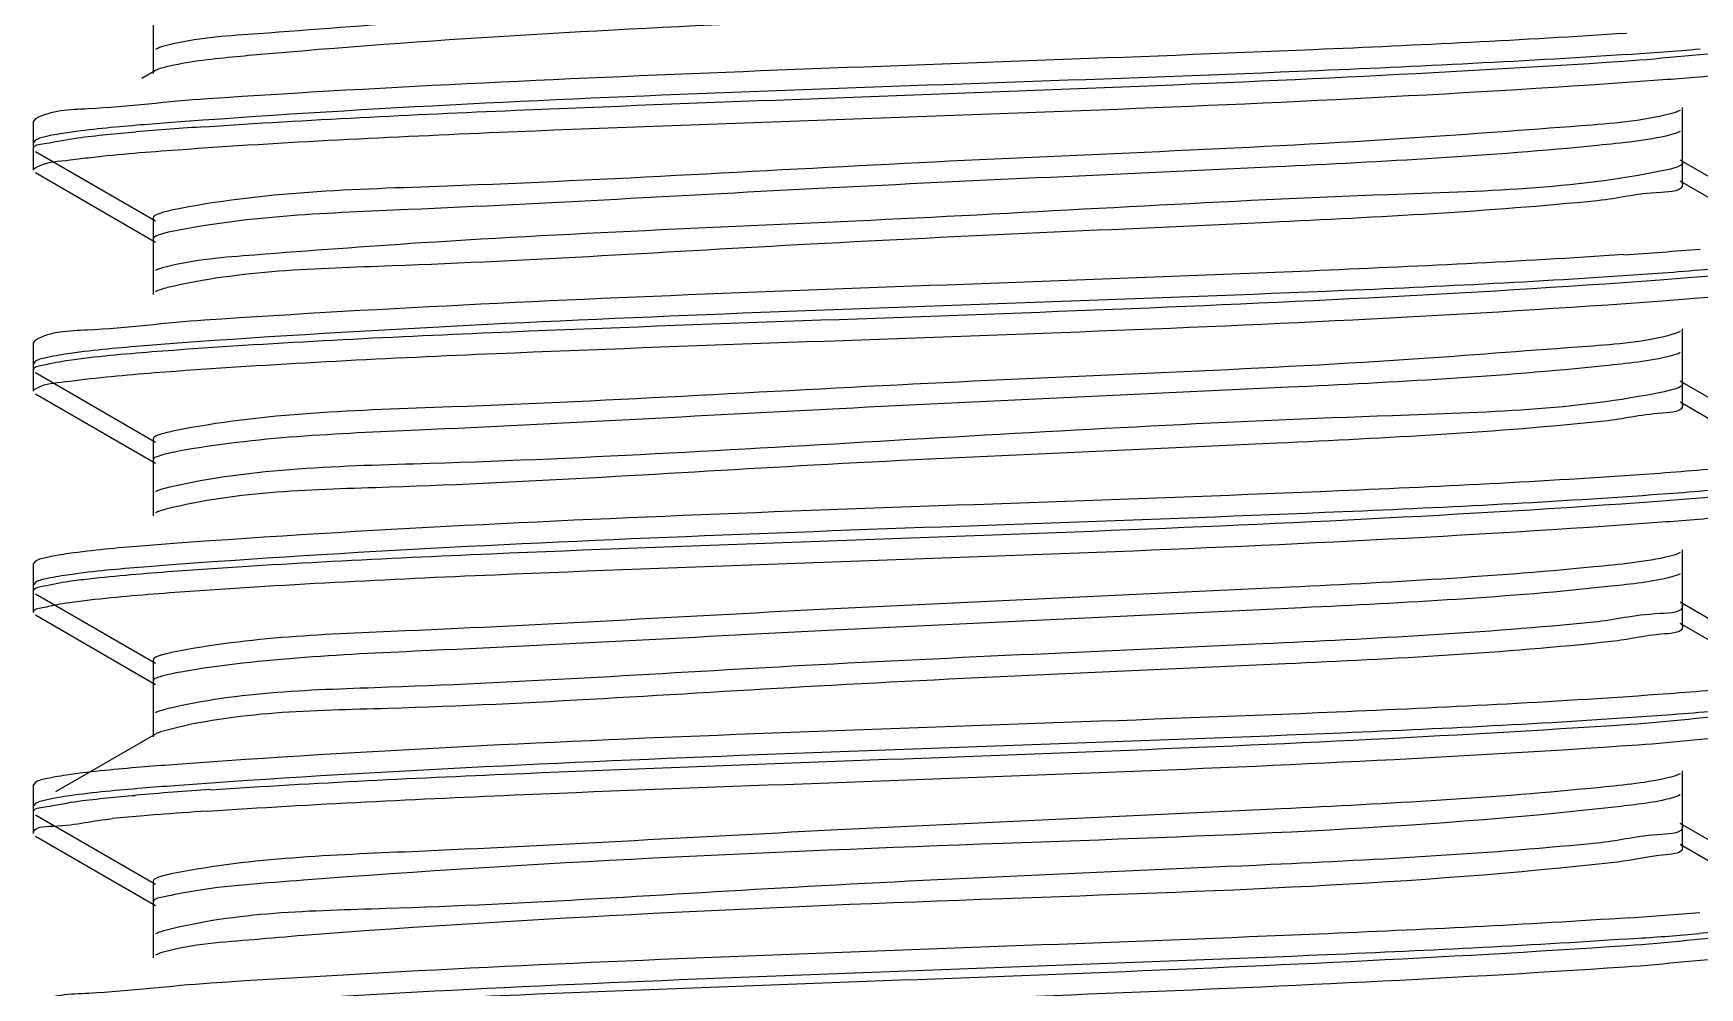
# Model space of a CAD drawing. Extents: x 1725261 to 1937680, y 860327 to 1571294.
# Drawn here: x 1825657 to 1825836.4, y 1253148.5 to 1253251.3 of the extents above; entities that cross this region are included whole.
import ezdxf

# ---------------------------------------------------------------- set-up
doc = ezdxf.new("R2010")
doc.units = 0
doc.header["$LTSCALE"] = 1000
doc.header["$MEASUREMENT"] = 0

msp = doc.modelspace()

# ---------------------------------------------------------------- linework, layer by layer
at = {"linetype": 'Continuous'}
for p, q in [((1825669.89, 1253255.17), (1825669.89, 1253249.22)), ((1825669.89, 1253252.89), (1825669.89, 1253246.94)), ((1825670.15, 1253247.24), (1825668.68, 1253246.39)), ((1825834.61, 1253237.31), (1825834.61, 1253243.26)), ((1825657.22, 1253242.04), (1825657, 1253241.78)), ((1825657, 1253238.8), (1825657, 1253241.78)), ((1825657, 1253238.8), (1825657, 1253241.78)), ((1825834.61, 1253235.03), (1825834.61, 1253240.98)), ((1825657.22, 1253239.76), (1825657, 1253239.5)), ((1825657, 1253236.52), (1825657, 1253239.5)), ((1825657, 1253236.52), (1825657, 1253239.5)), ((1825657.22, 1253238.54), (1825670.15, 1253231.06)), ((1825847.28, 1253230.13), (1825834.35, 1253237.61)), ((1825657.22, 1253236.26), (1825670.15, 1253228.78)), ((1825833.29, 1253236.63), (1825832.57, 1253236.47)), ((1825847.28, 1253227.85), (1825834.35, 1253235.33)), ((1825669.89, 1253231.36), (1825669.89, 1253225.4)), ((1825669.89, 1253229.08), (1825669.89, 1253223.13)), ((1825834.61, 1253213.5), (1825834.61, 1253219.45)), ((1825657.22, 1253218.22), (1825657, 1253217.96)), ((1825657, 1253214.99), (1825657, 1253217.96)), ((1825657, 1253214.99), (1825657, 1253217.96)), ((1825834.61, 1253211.22), (1825834.61, 1253217.17)), ((1825657.22, 1253215.94), (1825657, 1253215.68)), ((1825657, 1253212.71), (1825657, 1253215.68)), ((1825657, 1253212.71), (1825657, 1253215.68)), ((1825657.22, 1253214.73), (1825670.15, 1253207.24)), ((1825847.28, 1253206.32), (1825834.35, 1253213.8)), ((1825657.22, 1253212.45), (1825670.15, 1253204.96)), ((1825833.57, 1253212.89), (1825832.61, 1253212.66)), ((1825847.28, 1253204.04), (1825834.35, 1253211.52)), ((1825669.89, 1253207.54), (1825669.89, 1253201.59)), ((1825669.89, 1253205.27), (1825669.89, 1253199.31)), ((1825834.61, 1253189.68), (1825834.61, 1253195.64)), ((1825657.22, 1253194.41), (1825657, 1253194.15)), ((1825657, 1253191.17), (1825657, 1253194.15)), ((1825657, 1253191.17), (1825657, 1253194.15)), ((1825657.22, 1253192.13), (1825657, 1253191.87)), ((1825834.61, 1253187.41), (1825834.61, 1253193.36)), ((1825657, 1253188.89), (1825657, 1253191.87)), ((1825657, 1253188.89), (1825657, 1253191.87)), ((1825657.22, 1253190.91), (1825670.15, 1253183.43)), ((1825657.22, 1253188.63), (1825670.15, 1253181.15)), ((1825847.28, 1253182.5), (1825834.35, 1253189.99)), ((1825847.28, 1253180.23), (1825834.35, 1253187.71)), ((1825669.89, 1253183.73), (1825669.89, 1253177.78)), ((1825669.89, 1253181.45), (1825669.89, 1253175.5)), ((1825670.15, 1253175.8), (1825659.39, 1253169.58)), ((1825657.22, 1253170.6), (1825657, 1253170.34)), ((1825834.61, 1253165.87), (1825834.61, 1253171.83)), ((1825657, 1253167.36), (1825657, 1253170.34)), ((1825657, 1253167.36), (1825657, 1253170.34)), ((1825834.61, 1253163.59), (1825834.61, 1253169.55)), ((1825657.22, 1253168.32), (1825657, 1253168.06)), ((1825657, 1253165.08), (1825657, 1253168.06)), ((1825657, 1253165.08), (1825657, 1253168.06)), ((1825657.22, 1253167.1), (1825670.15, 1253159.62)), ((1825847.28, 1253158.69), (1825834.35, 1253166.17)), ((1825657.22, 1253164.82), (1825670.15, 1253157.34)), ((1825847.28, 1253156.41), (1825834.35, 1253163.89)), ((1825669.89, 1253159.92), (1825669.89, 1253153.97)), ((1825669.89, 1253157.64), (1825669.89, 1253151.69))]:
    msp.add_line(p, q, dxfattribs=at)
for centre, radius, start, end in [((1825800.91, 1253673.33), 425.25, 273.7327, 274.7996), ((1825703, 1252824.27), 417.83, 93.7807, 94.8008), ((1825800.51, 1253656.82), 430.3, 273.7014, 274.7995), ((1825703.85, 1252742.1), 428.61, 93.7128, 94.7991), ((1825688.89, 1252922.16), 245.65, 94.6576, 95.467), ((1825697.17, 1252822.73), 345.43, 94.4503, 94.6873), ((1825708.07, 1252680.04), 488.53, 93.7928, 94.4265), ((1825801.33, 1253575.08), 419.97, 273.7666, 274.8009), ((1825802.53, 1253557.61), 404.72, 273.8647, 274.8037)]:
    msp.add_arc(centre, radius, start, end, dxfattribs=at)
for points, knots in [([(1825832.51, 1253260.27), (1825822.65, 1253258.25), (1825794.72, 1253257.63), (1825749.94, 1253254.82), (1825709.02, 1253253.4), (1825682.94, 1253251.31), (1825673.89, 1253250.68), (1825670.92, 1253249.82)], [0, 0, 0, 0, 0.186373, 0.513855, 0.833476, 0.942785, 1, 1, 1, 1]), ([(1825824.69, 1253256.97), (1825814.98, 1253256.03), (1825767.54, 1253253.32), (1825720, 1253252.32), (1825682.38, 1253249.05)], [0, 0, 0, 0, 0.20523, 1, 1, 1, 1]), ([(1825828.59, 1253251.25), (1825817.37, 1253250.51), (1825766.43, 1253248.06), (1825715.43, 1253246.84), (1825675.77, 1253244.2)], [0, 0, 0, 0, 0.220524, 1, 1, 1, 1]), ([(1825670.92, 1253249.82), (1825670.77, 1253249.77), (1825670.51, 1253249.69), (1825670.25, 1253249.58), (1825670.15, 1253249.52)], [0, 0, 0, 0, 0.572013, 1, 1, 1, 1]), ([(1825828.29, 1253248.26), (1825832.69, 1253248.55), (1825838.85, 1253249.4), (1825845.57, 1253249.47), (1825847.27, 1253250.44)], [0, 0, 0, 0, 0.691471, 1, 1, 1, 1]), ([(1825671.7, 1253247.73), (1825671.38, 1253247.66), (1825670.85, 1253247.53), (1825670.34, 1253247.35), (1825670.15, 1253247.24)], [0, 0, 0, 0, 0.601667, 1, 1, 1, 1]), ([(1825828.6, 1253248.97), (1825816.8, 1253248.19), (1825764.42, 1253245.68), (1825711.95, 1253244.66), (1825671.45, 1253241.61)], [0, 0, 0, 0, 0.225391, 1, 1, 1, 1]), ([(1825682.38, 1253249.05), (1825681.21, 1253248.95), (1825677.64, 1253248.61), (1825674.05, 1253248.25), (1825671.7, 1253247.73)], [0, 0, 0, 0, 0.327573, 1, 1, 1, 1]), ([(1825675.45, 1253241.2), (1825686.6, 1253241.95), (1825737.54, 1253244.4), (1825788.55, 1253245.63), (1825828.29, 1253248.26)], [0, 0, 0, 0, 0.219052, 1, 1, 1, 1]), ([(1825672.55, 1253238.72), (1825684.07, 1253239.55), (1825737.39, 1253242.15), (1825790.78, 1253243.19), (1825832.48, 1253246.27)], [0, 0, 0, 0, 0.216493, 1, 1, 1, 1]), ([(1825832.48, 1253246.27), (1825833.63, 1253246.35), (1825837.37, 1253246.65), (1825841.1, 1253246.98), (1825843.67, 1253247.35)], [0, 0, 0, 0, 0.307538, 1, 1, 1, 1]), ([(1825675.77, 1253244.2), (1825671.48, 1253243.91), (1825665.46, 1253243.08), (1825658.9, 1253242.99), (1825657.23, 1253242.04)], [0, 0, 0, 0, 0.691073, 1, 1, 1, 1]), ([(1825833.29, 1253242.58), (1825830.15, 1253241.77), (1825820.88, 1253241.08), (1825794.54, 1253239.07), (1825753.72, 1253237.61), (1825709.25, 1253234.82), (1825681.63, 1253234.22), (1825671.93, 1253232.2)], [0, 0, 0, 0, 0.060117, 0.171248, 0.491182, 0.816115, 1, 1, 1, 1]), ([(1825834.35, 1253242.96), (1825834.21, 1253242.88), (1825833.86, 1253242.74), (1825833.5, 1253242.64), (1825833.29, 1253242.58)], [0, 0, 0, 0, 0.414924, 1, 1, 1, 1]), ([(1825660.68, 1253240.55), (1825659.93, 1253240.45), (1825658.77, 1253240.24), (1825657.59, 1253239.97), (1825657.23, 1253239.76)], [0, 0, 0, 0, 0.641483, 1, 1, 1, 1]), ([(1825671.45, 1253241.61), (1825670.34, 1253241.53), (1825666.75, 1253241.24), (1825663.15, 1253240.91), (1825660.68, 1253240.55)], [0, 0, 0, 0, 0.307039, 1, 1, 1, 1]), ([(1825834.35, 1253240.68), (1825834.03, 1253240.5), (1825831.08, 1253239.7), (1825828.09, 1253239.45), (1825825.46, 1253239.18)], [0, 0, 0, 0, 0.123412, 1, 1, 1, 1]), ([(1825657, 1253238.8), (1825657, 1253239.24), (1825659.36, 1253239.52), (1825660.55, 1253239.85), (1825661.74, 1253240)], [0, 0, 0, 0, 0.271021, 1, 1, 1, 1]), ([(1825660.98, 1253237.62), (1825661.72, 1253237.72), (1825665.56, 1253238.19), (1825669.42, 1253238.49), (1825672.55, 1253238.72)], [0, 0, 0, 0, 0.191582, 1, 1, 1, 1]), ([(1825825.46, 1253239.18), (1825813.94, 1253238.02), (1825786.2, 1253236.6), (1825743.47, 1253234.76), (1825703.98, 1253232.42), (1825680.42, 1253231.61), (1825672.13, 1253229.96)], [0, 0, 0, 0, 0.226181, 0.54212, 0.834898, 1, 1, 1, 1]), ([(1825657, 1253236.52), (1825657, 1253236.64), (1825658.42, 1253237.53), (1825659.72, 1253237.44), (1825660.98, 1253237.62)], [0, 0, 0, 0, 0.088752, 1, 1, 1, 1]), ([(1825834.61, 1253237.31), (1825834.61, 1253237.15), (1825834.06, 1253236.83), (1825833.63, 1253236.72), (1825833.29, 1253236.63)], [0, 0, 0, 0, 0.311826, 1, 1, 1, 1]), ([(1825832.57, 1253236.47), (1825822.86, 1253234.45), (1825795.23, 1253233.85), (1825750.75, 1253231.05), (1825709.94, 1253229.59), (1825683.6, 1253227.59), (1825674.33, 1253226.89), (1825671.2, 1253226.08)], [0, 0, 0, 0, 0.183944, 0.508945, 0.828873, 0.939958, 1, 1, 1, 1]), ([(1825834.61, 1253235.03), (1825834.61, 1253234.2), (1825829.9, 1253234.15), (1825827.75, 1253233.46), (1825825.46, 1253233.23)], [0, 0, 0, 0, 0.265449, 1, 1, 1, 1]), ([(1825825.46, 1253233.23), (1825813.7, 1253232.05), (1825785.44, 1253230.6), (1825742.1, 1253228.81), (1825702.69, 1253226.23), (1825679.33, 1253225.74), (1825671.45, 1253223.87)], [0, 0, 0, 0, 0.229743, 0.549934, 0.842575, 1, 1, 1, 1]), ([(1825671.93, 1253232.2), (1825671.41, 1253232.09), (1825670.8, 1253231.96), (1825669.89, 1253231.58), (1825669.89, 1253231.36)], [0, 0, 0, 0, 0.705326, 1, 1, 1, 1]), ([(1825672.13, 1253229.96), (1825671.56, 1253229.85), (1825670.9, 1253229.7), (1825669.89, 1253229.32), (1825669.89, 1253229.08)], [0, 0, 0, 0, 0.707822, 1, 1, 1, 1]), ([(1825671.2, 1253226.08), (1825670.99, 1253226.03), (1825670.63, 1253225.92), (1825670.28, 1253225.78), (1825670.15, 1253225.71)], [0, 0, 0, 0, 0.584722, 1, 1, 1, 1]), ([(1825828.29, 1253227.42), (1825817.02, 1253226.68), (1825766.07, 1253224.24), (1825715.06, 1253223.03), (1825675.45, 1253220.36)], [0, 0, 0, 0, 0.221533, 1, 1, 1, 1]), ([(1825843.67, 1253226.51), (1825842.96, 1253226.41), (1825839.24, 1253225.95), (1825835.51, 1253225.66), (1825832.48, 1253225.43)], [0, 0, 0, 0, 0.191295, 1, 1, 1, 1]), ([(1825672.08, 1253217.15), (1825683.53, 1253217.99), (1825736.88, 1253220.59), (1825790.31, 1253221.65), (1825832.14, 1253224.71)], [0, 0, 0, 0, 0.214855, 1, 1, 1, 1]), ([(1825832.48, 1253225.43), (1825821.07, 1253224.59), (1825767.75, 1253221.99), (1825714.36, 1253220.92), (1825672.55, 1253217.88)], [0, 0, 0, 0, 0.214464, 1, 1, 1, 1]), ([(1825832.14, 1253224.71), (1825833.31, 1253224.8), (1825837.13, 1253225.09), (1825840.94, 1253225.43), (1825843.57, 1253225.8)], [0, 0, 0, 0, 0.307301, 1, 1, 1, 1]), ([(1825671.45, 1253223.87), (1825671.19, 1253223.8), (1825670.74, 1253223.68), (1825670.31, 1253223.52), (1825670.15, 1253223.43)], [0, 0, 0, 0, 0.593584, 1, 1, 1, 1]), ([(1825672.35, 1253214.89), (1825683.85, 1253215.73), (1825737.21, 1253218.33), (1825790.65, 1253219.37), (1825832.42, 1253222.45)], [0, 0, 0, 0, 0.215894, 1, 1, 1, 1]), ([(1825832.42, 1253222.45), (1825833.57, 1253222.54), (1825837.32, 1253222.83), (1825841.08, 1253223.17), (1825843.65, 1253223.53)], [0, 0, 0, 0, 0.30752, 1, 1, 1, 1]), ([(1825675.45, 1253220.36), (1825671.23, 1253220.08), (1825665.32, 1253219.26), (1825658.87, 1253219.17), (1825657.23, 1253218.22)], [0, 0, 0, 0, 0.690761, 1, 1, 1, 1]), ([(1825833.57, 1253218.85), (1825830.6, 1253217.98), (1825821.54, 1253217.36), (1825795.45, 1253215.26), (1825754.54, 1253213.85), (1825709.76, 1253211.04), (1825681.84, 1253210.42), (1825671.99, 1253208.4)], [0, 0, 0, 0, 0.057292, 0.16665, 0.48628, 0.813694, 1, 1, 1, 1]), ([(1825834.35, 1253219.15), (1825834.25, 1253219.09), (1825833.99, 1253218.98), (1825833.72, 1253218.89), (1825833.57, 1253218.85)], [0, 0, 0, 0, 0.427528, 1, 1, 1, 1]), ([(1825660.84, 1253216.07), (1825661.56, 1253216.17), (1825665.29, 1253216.63), (1825669.05, 1253216.92), (1825672.08, 1253217.15)], [0, 0, 0, 0, 0.191288, 1, 1, 1, 1]), ([(1825672.55, 1253217.88), (1825671.36, 1253217.79), (1825667.5, 1253217.49), (1825663.64, 1253217.15), (1825660.98, 1253216.78)], [0, 0, 0, 0, 0.307194, 1, 1, 1, 1]), ([(1825657, 1253214.99), (1825657, 1253215.36), (1825658.88, 1253215.67), (1825659.88, 1253215.93), (1825660.84, 1253216.07)], [0, 0, 0, 0, 0.274581, 1, 1, 1, 1]), ([(1825660.98, 1253216.78), (1825660.16, 1253216.67), (1825658.91, 1253216.45), (1825657.62, 1253216.17), (1825657.23, 1253215.94)], [0, 0, 0, 0, 0.64438, 1, 1, 1, 1]), ([(1825826.21, 1253215.45), (1825814.9, 1253214.26), (1825787.41, 1253212.86), (1825744.79, 1253210.98), (1825704.94, 1253208.7), (1825681.01, 1253207.8), (1825672.45, 1253206.21)], [0, 0, 0, 0, 0.221386, 0.535783, 0.830497, 1, 1, 1, 1]), ([(1825834.35, 1253216.87), (1825834.05, 1253216.7), (1825831.36, 1253215.94), (1825828.61, 1253215.7), (1825826.21, 1253215.45)], [0, 0, 0, 0, 0.125618, 1, 1, 1, 1]), ([(1825657, 1253212.71), (1825657, 1253212.83), (1825658.4, 1253213.71), (1825659.69, 1253213.63), (1825660.93, 1253213.8)], [0, 0, 0, 0, 0.089007, 1, 1, 1, 1]), ([(1825660.93, 1253213.8), (1825661.66, 1253213.9), (1825665.45, 1253214.36), (1825669.27, 1253214.66), (1825672.35, 1253214.89)], [0, 0, 0, 0, 0.191547, 1, 1, 1, 1]), ([(1825834.61, 1253213.5), (1825834.61, 1253213.37), (1825834.2, 1253213.07), (1825833.84, 1253212.97), (1825833.57, 1253212.89)], [0, 0, 0, 0, 0.322524, 1, 1, 1, 1]), ([(1825832.61, 1253212.66), (1825823.03, 1253210.65), (1825795.71, 1253210.02), (1825751.47, 1253207.55), (1825707.63, 1253204.89), (1825680.71, 1253204.49), (1825671.51, 1253202.34)], [0, 0, 0, 0, 0.181847, 0.504414, 0.824494, 1, 1, 1, 1]), ([(1825834.61, 1253211.22), (1825834.61, 1253210.45), (1825830.3, 1253210.34), (1825828.31, 1253209.71), (1825826.21, 1253209.49)], [0, 0, 0, 0, 0.266197, 1, 1, 1, 1]), ([(1825671.99, 1253208.4), (1825671.46, 1253208.29), (1825670.83, 1253208.15), (1825669.89, 1253207.77), (1825669.89, 1253207.54)], [0, 0, 0, 0, 0.706097, 1, 1, 1, 1]), ([(1825826.21, 1253209.49), (1825814.49, 1253208.27), (1825786.09, 1253206.82), (1825742.4, 1253205.04), (1825702.67, 1253202.33), (1825679.09, 1253201.99), (1825671.26, 1253200)], [0, 0, 0, 0, 0.227539, 0.549411, 0.843947, 1, 1, 1, 1]), ([(1825672.45, 1253206.21), (1825671.81, 1253206.09), (1825671.07, 1253205.92), (1825669.89, 1253205.53), (1825669.89, 1253205.27)], [0, 0, 0, 0, 0.71182, 1, 1, 1, 1]), ([(1825843.57, 1253204.96), (1825842.84, 1253204.86), (1825839.04, 1253204.4), (1825835.23, 1253204.1), (1825832.14, 1253203.87)], [0, 0, 0, 0, 0.191493, 1, 1, 1, 1]), ([(1825832.14, 1253203.87), (1825820.64, 1253203.03), (1825767.28, 1253200.43), (1825713.85, 1253199.39), (1825672.08, 1253196.31)], [0, 0, 0, 0, 0.215925, 1, 1, 1, 1]), ([(1825843.65, 1253202.7), (1825842.94, 1253202.6), (1825839.21, 1253202.14), (1825835.45, 1253201.84), (1825832.42, 1253201.62)], [0, 0, 0, 0, 0.191309, 1, 1, 1, 1]), ([(1825671.51, 1253202.34), (1825671.23, 1253202.28), (1825670.77, 1253202.16), (1825670.32, 1253201.99), (1825670.15, 1253201.89)], [0, 0, 0, 0, 0.595809, 1, 1, 1, 1]), ([(1825672.02, 1253193.33), (1825683.43, 1253194.17), (1825736.74, 1253196.78), (1825790.13, 1253197.85), (1825831.94, 1253200.88)], [0, 0, 0, 0, 0.214447, 1, 1, 1, 1]), ([(1825832.42, 1253201.62), (1825820.97, 1253200.77), (1825767.61, 1253198.17), (1825714.18, 1253197.11), (1825672.35, 1253194.05)], [0, 0, 0, 0, 0.214866, 1, 1, 1, 1]), ([(1825831.94, 1253200.88), (1825833.13, 1253200.97), (1825836.99, 1253201.27), (1825840.86, 1253201.61), (1825843.52, 1253201.98)], [0, 0, 0, 0, 0.307277, 1, 1, 1, 1]), ([(1825671.26, 1253200), (1825671.04, 1253199.95), (1825670.66, 1253199.84), (1825670.29, 1253199.7), (1825670.15, 1253199.61)], [0, 0, 0, 0, 0.586461, 1, 1, 1, 1]), ([(1825832.37, 1253198.64), (1825833.53, 1253198.72), (1825837.29, 1253199.02), (1825841.05, 1253199.35), (1825843.64, 1253199.72)], [0, 0, 0, 0, 0.307507, 1, 1, 1, 1]), ([(1825672.22, 1253191.07), (1825683.71, 1253191.91), (1825737.09, 1253194.51), (1825790.56, 1253195.56), (1825832.37, 1253198.64)], [0, 0, 0, 0, 0.215499, 1, 1, 1, 1]), ([(1825672.08, 1253196.31), (1825670.93, 1253196.23), (1825667.18, 1253195.93), (1825663.42, 1253195.6), (1825660.84, 1253195.23)], [0, 0, 0, 0, 0.307539, 1, 1, 1, 1]), ([(1825660.84, 1253195.23), (1825660.05, 1253195.12), (1825658.84, 1253194.91), (1825657.61, 1253194.63), (1825657.23, 1253194.41)], [0, 0, 0, 0, 0.642908, 1, 1, 1, 1]), ([(1825672.35, 1253194.05), (1825671.18, 1253193.97), (1825667.37, 1253193.67), (1825663.55, 1253193.33), (1825660.93, 1253192.96)], [0, 0, 0, 0, 0.30725, 1, 1, 1, 1]), ([(1825825.04, 1253193.79), (1825813.43, 1253192.65), (1825785.64, 1253191.23), (1825742.95, 1253189.39), (1825703.67, 1253187.05), (1825680.28, 1253186.26), (1825672.07, 1253184.61)], [0, 0, 0, 0, 0.228282, 0.544405, 0.836128, 1, 1, 1, 1]), ([(1825834.35, 1253195.34), (1825834.02, 1253195.14), (1825830.92, 1253194.32), (1825827.79, 1253194.06), (1825825.04, 1253193.79)], [0, 0, 0, 0, 0.122258, 1, 1, 1, 1]), ([(1825657, 1253191.17), (1825657, 1253191.54), (1825658.87, 1253191.86), (1825659.86, 1253192.11), (1825660.83, 1253192.25)], [0, 0, 0, 0, 0.274666, 1, 1, 1, 1]), ([(1825660.93, 1253192.96), (1825660.12, 1253192.85), (1825658.88, 1253192.64), (1825657.62, 1253192.36), (1825657.23, 1253192.13)], [0, 0, 0, 0, 0.64385, 1, 1, 1, 1]), ([(1825660.83, 1253192.25), (1825661.54, 1253192.35), (1825665.26, 1253192.81), (1825668.99, 1253193.11), (1825672.02, 1253193.33)], [0, 0, 0, 0, 0.191269, 1, 1, 1, 1]), ([(1825834.35, 1253193.06), (1825834.07, 1253192.9), (1825831.62, 1253192.18), (1825829.11, 1253191.95), (1825826.92, 1253191.71)], [0, 0, 0, 0, 0.127999, 1, 1, 1, 1]), ([(1825660.89, 1253189.98), (1825661.61, 1253190.08), (1825665.38, 1253190.54), (1825669.16, 1253190.84), (1825672.22, 1253191.07)], [0, 0, 0, 0, 0.191427, 1, 1, 1, 1]), ([(1825826.92, 1253191.71), (1825815.86, 1253190.5), (1825788.67, 1253189.12), (1825746.25, 1253187.21), (1825706.04, 1253185), (1825681.73, 1253184), (1825672.88, 1253182.48)], [0, 0, 0, 0, 0.21628, 0.528744, 0.825398, 1, 1, 1, 1]), ([(1825657, 1253188.89), (1825657, 1253189.27), (1825658.91, 1253189.58), (1825659.91, 1253189.84), (1825660.89, 1253189.98)], [0, 0, 0, 0, 0.274358, 1, 1, 1, 1]), ([(1825834.61, 1253189.68), (1825834.61, 1253188.82), (1825829.67, 1253188.81), (1825827.43, 1253188.07), (1825825.04, 1253187.84)], [0, 0, 0, 0, 0.265093, 1, 1, 1, 1]), ([(1825825.04, 1253187.84), (1825813.19, 1253186.67), (1825784.86, 1253185.22), (1825741.53, 1253183.45), (1825702.34, 1253180.84), (1825679.15, 1253180.39), (1825671.38, 1253178.5)], [0, 0, 0, 0, 0.23203, 0.552577, 0.844133, 1, 1, 1, 1]), ([(1825834.61, 1253187.41), (1825834.62, 1253186.7), (1825830.68, 1253186.53), (1825828.84, 1253185.96), (1825826.92, 1253185.76)], [0, 0, 0, 0, 0.267101, 1, 1, 1, 1]), ([(1825826.92, 1253185.76), (1825815.27, 1253184.49), (1825786.75, 1253183.05), (1825742.76, 1253181.27), (1825702.71, 1253178.44), (1825678.9, 1253178.25), (1825671.11, 1253176.15)], [0, 0, 0, 0, 0.225089, 0.548455, 0.844944, 1, 1, 1, 1]), ([(1825672.07, 1253184.61), (1825671.52, 1253184.5), (1825670.87, 1253184.35), (1825669.89, 1253183.97), (1825669.89, 1253183.73)], [0, 0, 0, 0, 0.707145, 1, 1, 1, 1]), ([(1825672.88, 1253182.48), (1825672.13, 1253182.35), (1825671.29, 1253182.15), (1825669.89, 1253181.76), (1825669.89, 1253181.45)], [0, 0, 0, 0, 0.715974, 1, 1, 1, 1]), ([(1825843.52, 1253181.14), (1825842.79, 1253181.04), (1825838.94, 1253180.58), (1825835.07, 1253180.27), (1825831.94, 1253180.05)], [0, 0, 0, 0, 0.191494, 1, 1, 1, 1]), ([(1825831.94, 1253180.05), (1825820.41, 1253179.21), (1825767.1, 1253176.61), (1825713.72, 1253175.57), (1825672.02, 1253172.49)], [0, 0, 0, 0, 0.216529, 1, 1, 1, 1]), ([(1825671.38, 1253178.5), (1825671.13, 1253178.44), (1825670.71, 1253178.33), (1825670.3, 1253178.17), (1825670.15, 1253178.08)], [0, 0, 0, 0, 0.591238, 1, 1, 1, 1]), ([(1825832.37, 1253177.8), (1825820.91, 1253176.96), (1825767.52, 1253174.35), (1825714.05, 1253173.3), (1825672.22, 1253170.23)], [0, 0, 0, 0, 0.215146, 1, 1, 1, 1]), ([(1825828.92, 1253176.86), (1825833.17, 1253177.14), (1825839.12, 1253177.97), (1825845.62, 1253178.06), (1825847.27, 1253179.01)], [0, 0, 0, 0, 0.690877, 1, 1, 1, 1]), ([(1825843.64, 1253178.88), (1825842.93, 1253178.78), (1825839.18, 1253178.32), (1825835.42, 1253178.02), (1825832.37, 1253177.8)], [0, 0, 0, 0, 0.191315, 1, 1, 1, 1]), ([(1825671.11, 1253176.15), (1825670.92, 1253176.1), (1825670.59, 1253176), (1825670.27, 1253175.87), (1825670.15, 1253175.8)], [0, 0, 0, 0, 0.579977, 1, 1, 1, 1]), ([(1825676.1, 1253169.8), (1825687.35, 1253170.55), (1825738.29, 1253172.99), (1825789.29, 1253174.2), (1825828.92, 1253176.86)], [0, 0, 0, 0, 0.22115, 1, 1, 1, 1]), ([(1825829.81, 1253174.64), (1825833.85, 1253174.92), (1825839.52, 1253175.7), (1825845.7, 1253175.82), (1825847.27, 1253176.73)], [0, 0, 0, 0, 0.689986, 1, 1, 1, 1]), ([(1825675.76, 1253167.5), (1825687.11, 1253168.26), (1825738.46, 1253170.72), (1825789.88, 1253171.9), (1825829.81, 1253174.64)], [0, 0, 0, 0, 0.221314, 1, 1, 1, 1]), ([(1825672.02, 1253172.49), (1825670.87, 1253172.41), (1825667.13, 1253172.12), (1825663.39, 1253171.78), (1825660.83, 1253171.42)], [0, 0, 0, 0, 0.307563, 1, 1, 1, 1]), ([(1825660.83, 1253171.42), (1825660.04, 1253171.3), (1825658.84, 1253171.09), (1825657.61, 1253170.82), (1825657.23, 1253170.6)], [0, 0, 0, 0, 0.642723, 1, 1, 1, 1]), ([(1825834.35, 1253171.52), (1825834.04, 1253171.34), (1825831.2, 1253170.56), (1825828.32, 1253170.31), (1825825.8, 1253170.06)], [0, 0, 0, 0, 0.124368, 1, 1, 1, 1]), ([(1825657, 1253167.36), (1825657, 1253167.82), (1825659.44, 1253168.09), (1825660.65, 1253168.42), (1825661.88, 1253168.58)], [0, 0, 0, 0, 0.270586, 1, 1, 1, 1]), ([(1825660.89, 1253169.15), (1825660.09, 1253169.03), (1825658.87, 1253168.82), (1825657.61, 1253168.54), (1825657.23, 1253168.32)], [0, 0, 0, 0, 0.643403, 1, 1, 1, 1]), ([(1825672.22, 1253170.23), (1825671.06, 1253170.15), (1825667.27, 1253169.85), (1825663.49, 1253169.51), (1825660.89, 1253169.15)], [0, 0, 0, 0, 0.307384, 1, 1, 1, 1]), ([(1825825.8, 1253170.06), (1825814.36, 1253168.89), (1825786.7, 1253167.47), (1825743.98, 1253165.61), (1825704.33, 1253163.29), (1825680.62, 1253162.46), (1825672.23, 1253160.82)], [0, 0, 0, 0, 0.224238, 0.539714, 0.833345, 1, 1, 1, 1]), ([(1825834.35, 1253169.25), (1825834.09, 1253169.1), (1825831.87, 1253168.42), (1825829.59, 1253168.2), (1825827.6, 1253167.97)], [0, 0, 0, 0, 0.130558, 1, 1, 1, 1]), ([(1825827.6, 1253167.97), (1825805.64, 1253165.47), (1825758.35, 1253164.08), (1825711.17, 1253161.99), (1825686.11, 1253160.06)], [0, 0, 0, 0, 0.467917, 1, 1, 1, 1]), ([(1825657, 1253165.08), (1825657, 1253165.85), (1825661.38, 1253165.84), (1825663.37, 1253166.49), (1825665.49, 1253166.69)], [0, 0, 0, 0, 0.263956, 1, 1, 1, 1]), ([(1825834.61, 1253165.87), (1825834.61, 1253165.07), (1825830.08, 1253164.99), (1825828, 1253164.33), (1825825.8, 1253164.1)], [0, 0, 0, 0, 0.265763, 1, 1, 1, 1]), ([(1825825.8, 1253164.1), (1825813.98, 1253162.89), (1825785.49, 1253161.44), (1825741.79, 1253159.68), (1825702.29, 1253156.93), (1825678.89, 1253156.65), (1825671.18, 1253154.64)], [0, 0, 0, 0, 0.229965, 0.552316, 0.845738, 1, 1, 1, 1]), ([(1825834.61, 1253163.59), (1825834.62, 1253162.95), (1825831.05, 1253162.72), (1825829.36, 1253162.22), (1825827.6, 1253162.02)], [0, 0, 0, 0, 0.268181, 1, 1, 1, 1]), ([(1825827.6, 1253162.02), (1825805.64, 1253159.51), (1825758.35, 1253158.13), (1825711.17, 1253156.04), (1825686.11, 1253154.11)], [0, 0, 0, 0, 0.467917, 1, 1, 1, 1]), ([(1825672.23, 1253160.82), (1825671.64, 1253160.71), (1825670.95, 1253160.55), (1825669.89, 1253160.17), (1825669.89, 1253159.92)], [0, 0, 0, 0, 0.709136, 1, 1, 1, 1]), ([(1825686.11, 1253160.06), (1825682.08, 1253159.75), (1825676.48, 1253159.4), (1825671.89, 1253158.43), (1825669.89, 1253158.04), (1825669.89, 1253157.64)], [0, 0, 0, 0, 0.734363, 0.926776, 1, 1, 1, 1]), ([(1825828.92, 1253156.02), (1825817.75, 1253155.27), (1825766.81, 1253152.83), (1825715.81, 1253151.6), (1825676.1, 1253148.97)], [0, 0, 0, 0, 0.219461, 1, 1, 1, 1]), ([(1825671.18, 1253154.64), (1825670.97, 1253154.58), (1825670.62, 1253154.48), (1825670.28, 1253154.34), (1825670.15, 1253154.27)], [0, 0, 0, 0, 0.58329, 1, 1, 1, 1]), ([(1825828.6, 1253153.03), (1825832.93, 1253153.31), (1825838.98, 1253154.15), (1825845.59, 1253154.23), (1825847.27, 1253155.19)], [0, 0, 0, 0, 0.691179, 1, 1, 1, 1]), ([(1825686.11, 1253154.11), (1825684.33, 1253153.97), (1825679.28, 1253153.49), (1825674.15, 1253153.2), (1825670.98, 1253152.3)], [0, 0, 0, 0, 0.35135, 1, 1, 1, 1]), ([(1825829.81, 1253153.8), (1825818.65, 1253153.04), (1825767.3, 1253150.56), (1825715.88, 1253149.34), (1825675.76, 1253146.66)], [0, 0, 0, 0, 0.217709, 1, 1, 1, 1]), ([(1825675.78, 1253145.97), (1825686.98, 1253146.72), (1825737.92, 1253149.16), (1825788.92, 1253150.38), (1825828.6, 1253153.03)], [0, 0, 0, 0, 0.220122, 1, 1, 1, 1]), ([(1825828.4, 1253150.73), (1825832.77, 1253151.02), (1825838.89, 1253151.87), (1825845.58, 1253151.94), (1825847.27, 1253152.91)], [0, 0, 0, 0, 0.691368, 1, 1, 1, 1]), ([(1825670.98, 1253152.3), (1825670.81, 1253152.26), (1825670.53, 1253152.17), (1825670.26, 1253152.05), (1825670.15, 1253151.99)], [0, 0, 0, 0, 0.574371, 1, 1, 1, 1]), ([(1825675.57, 1253143.68), (1825686.74, 1253144.42), (1825737.68, 1253146.87), (1825788.68, 1253148.1), (1825828.4, 1253150.73)], [0, 0, 0, 0, 0.219436, 1, 1, 1, 1]), ([(1825676.1, 1253148.97), (1825671.72, 1253148.68), (1825665.6, 1253147.83), (1825658.92, 1253147.76), (1825657.23, 1253146.79)], [0, 0, 0, 0, 0.691379, 1, 1, 1, 1])]:
    msp.add_open_spline(points, degree=3, knots=knots, dxfattribs=at)
for points in [[(1825661.74, 1253240), (1825663.83, 1253240.27), (1825665.93, 1253240.46), (1825668.03, 1253240.64)], [(1825661.88, 1253168.58), (1825663.91, 1253168.84), (1825665.95, 1253169.03), (1825667.99, 1253169.2)], [(1825842.98, 1253154.98), (1825840.8, 1253154.69), (1825838.61, 1253154.49), (1825836.43, 1253154.31)]]:
    msp.add_open_spline(points, degree=3, dxfattribs=at)

doc.saveas('drawing.dxf')
